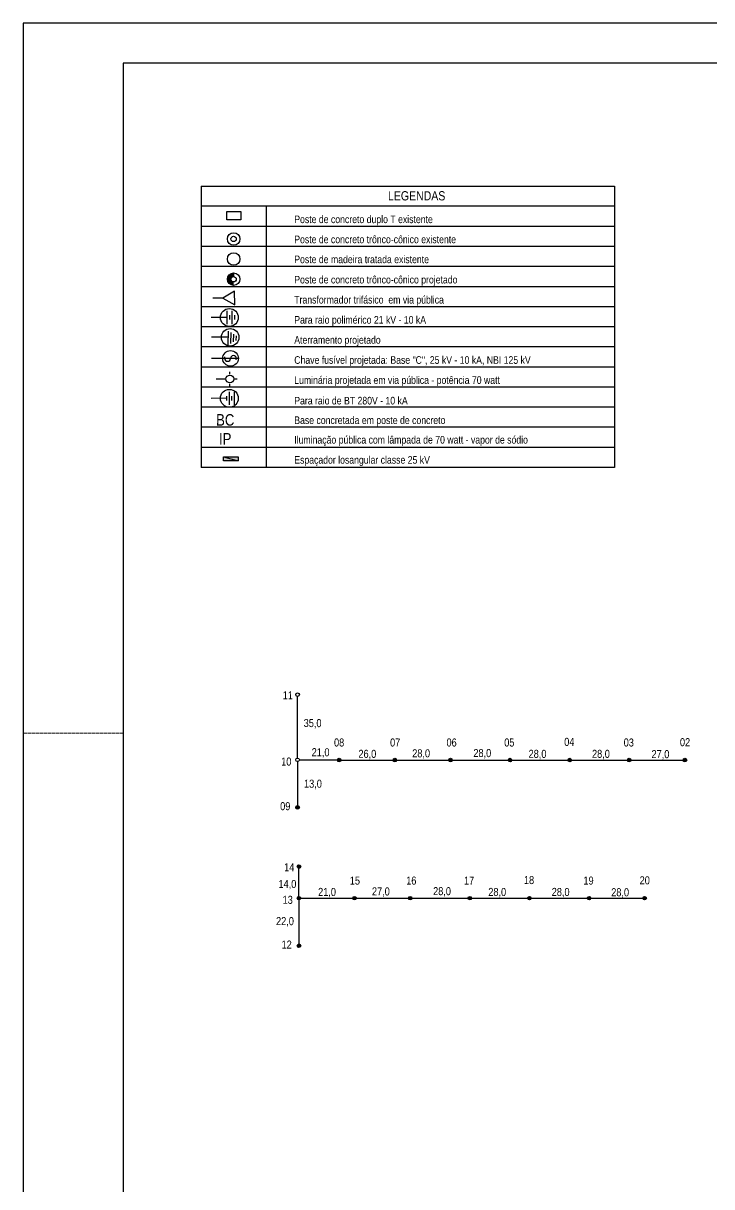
# Model space of a CAD drawing. Header units: millimetres. Extents: x 9 to 4320, y 1 to 920.
# Drawn here: x 3705 to 3877.1, y 628.8 to 919.6 of the extents above; entities that cross this region are included whole.
import ezdxf

# ---------------------------------------------------------------- set-up
doc = ezdxf.new("R2010")
doc.units = ezdxf.units.MM
doc.linetypes.add('HIDDEN', pattern=[9.525, 6.35, -3.175])
for name, color, linetype in [('BT', 2, 'Continuous'), ('COTAS', 37, 'Continuous'), ('dddd', 7, 'Continuous'), ('Equipamento', 3, 'Continuous'), ('Plta Baixa', 8, 'Continuous'), ('Texto', 7, 'Continuous')]:
    doc.layers.add(name, color=color, linetype=linetype)
doc.styles.add('sandra', font='technic_.ttf')
doc.styles.get("Standard").update_dxf_attribs({"font": 'technic_.ttf'})

msp = doc.modelspace()

# ---------------------------------------------------------------- hatches: boundary and pattern name
h = msp.add_hatch(color=1)
h.dxf.hatch_style = 1
h.paths.add_polyline_path([(3758.77, 810.23), (3758.77, 811.25), (3755.09, 811.25), (3755.09, 810.23)])
at = {"layer": 'dddd'}
h = msp.add_hatch(dxfattribs=at)
h.set_pattern_fill('ANGLE', color=1, angle=1.0153)
h.set_pattern_definition([(1.01534, (374.685, -121.825), (-0.123774, 6.983903), [5.08, -1.905]), (91.01534, (374.685, -121.825), (-6.983903, -0.123774), [5.08, -1.905])])
h.paths.add_polyline_path([(3774.04, 751.83, 1), (3773.14, 751.83, 1)])
h = msp.add_hatch(dxfattribs=at)
h.set_pattern_fill('ANGLE', color=1, angle=1.0153)
h.set_pattern_definition([(1.01534, (374.685, -103.636), (-0.123774, 6.983903), [5.08, -1.905]), (91.01534, (374.685, -103.636), (-6.983903, -0.123774), [5.08, -1.905])])
h.paths.add_polyline_path([(3774.04, 735.53, 1), (3773.14, 735.53, 1)])
h = msp.add_hatch(color=1, dxfattribs=at)
h.dxf.hatch_style = 1
h.paths.add_polyline_path([(3784.46, 735.48, 1), (3783.56, 735.48, 1)])
h = msp.add_hatch(color=1, dxfattribs=at)
h.dxf.hatch_style = 1
h.paths.add_polyline_path([(3798.35, 735.48, 1), (3797.46, 735.48, 1)])
h = msp.add_hatch(color=1, dxfattribs=at)
h.dxf.hatch_style = 1
h.paths.add_polyline_path([(3812.25, 735.48, 1), (3811.35, 735.48, 1)])
h = msp.add_hatch(color=1, dxfattribs=at)
h.dxf.hatch_style = 1
h.paths.add_polyline_path([(3827.15, 735.48, 1), (3826.25, 735.48, 1)])
h = msp.add_hatch(color=1, dxfattribs=at)
h.dxf.hatch_style = 1
h.paths.add_polyline_path([(3842.05, 735.48, 1), (3841.15, 735.48, 1)])
h = msp.add_hatch(color=1, dxfattribs=at)
h.dxf.hatch_style = 1
h.paths.add_polyline_path([(3856.94, 735.48, 1), (3856.05, 735.48, 1)])
h = msp.add_hatch(color=1, dxfattribs=at)
h.dxf.hatch_style = 1
h.paths.add_polyline_path([(3870.84, 735.48, 1), (3869.94, 735.48, 1)])
h = msp.add_hatch(color=1, dxfattribs=at)
h.dxf.hatch_style = 1
h.paths.add_polyline_path([(3774.04, 723.64, 1), (3773.14, 723.64, 1)])
h = msp.add_hatch(color=1, dxfattribs=at)
h.dxf.hatch_style = 1
h.paths.add_polyline_path([(3774.39, 708.87, 1), (3773.49, 708.87, 1)])
h = msp.add_hatch(color=1, dxfattribs=at)
h.dxf.hatch_style = 1
h.paths.add_polyline_path([(3774.39, 700.97, 1), (3773.49, 700.97, 1)])
h = msp.add_hatch(color=1, dxfattribs=at)
h.dxf.hatch_style = 1
h.paths.add_polyline_path([(3788.29, 700.97, 1), (3787.39, 700.97, 1)])
h = msp.add_hatch(color=1, dxfattribs=at)
h.dxf.hatch_style = 1
h.paths.add_polyline_path([(3802.18, 700.97, 1), (3801.29, 700.97, 1)])
h = msp.add_hatch(color=1, dxfattribs=at)
h.dxf.hatch_style = 1
h.paths.add_polyline_path([(3817.08, 700.97, 1), (3816.18, 700.97, 1)])
h = msp.add_hatch(color=1, dxfattribs=at)
h.dxf.hatch_style = 1
h.paths.add_polyline_path([(3831.98, 700.97, 1), (3831.08, 700.97, 1)])
h = msp.add_hatch(color=1, dxfattribs=at)
h.dxf.hatch_style = 1
h.paths.add_polyline_path([(3846.88, 700.97, 1), (3845.98, 700.97, 1)])
h = msp.add_hatch(color=1, dxfattribs=at)
h.dxf.hatch_style = 1
h.paths.add_polyline_path([(3860.77, 700.97, 1), (3859.88, 700.97, 1)])
h = msp.add_hatch(color=1, dxfattribs=at)
h.dxf.hatch_style = 1
h.paths.add_polyline_path([(3774.39, 689.07, 1), (3773.49, 689.07, 1)])
at = {"layer": 'Equipamento', "linetype": 'ByBlock'}
msp.add_hatch(color=1, dxfattribs=at).paths.add_polyline_path([(3757.61, 856.31), (3757.61, 857.2, 0.414214), (3756.06, 855.65, 0.414214), (3757.61, 854.09), (3757.61, 854.98, -0.414214), (3756.95, 855.65, -0.414214)])

# ---------------------------------------------------------------- linework, layer by layer
at = {"color": 1}
for p, q in [((3755.96, 870.49), (3755.96, 872.59)), ((3755.96, 872.59), (3759.38, 872.59)), ((3759.38, 872.59), (3759.38, 870.49)), ((3759.38, 870.49), (3755.96, 870.49)), ((3755.09, 811.25), (3758.77, 810.23))]:
    msp.add_line(p, q, dxfattribs=at)
at = {"color": 251, "linetype": 'HIDDEN', "lineweight": 5, "ltscale": 0.01}
msp.add_line((3730.05, 742.23), (3705.05, 742.23), dxfattribs=at)
at = {"color": 1}
msp.add_lwpolyline([(3755.09, 811.25), (3758.77, 811.25), (3758.77, 810.23), (3755.09, 810.23)], close=True, dxfattribs=at)
at = {"layer": 'COTAS', "color": 1}
for p, q in [((3705.05, 919.62), (3705.05, 445.23)), ((4319.62, 919.62), (3705.05, 919.62)), ((3730.05, 909.62), (3730.05, 455.23)), ((4309.62, 909.62), (3730.05, 909.62))]:
    msp.add_line(p, q, dxfattribs=at)
at = {"layer": 'dddd', "color": 1}
for p, q in [((3773.59, 735.98), (3773.59, 751.36)), ((3773.59, 735.08), (3773.59, 724.08)), ((3774.04, 735.53), (3784.04, 735.53)), ((3784.46, 735.48), (3797.46, 735.48)), ((3798.35, 735.48), (3811.35, 735.48)), ((3812.25, 735.48), (3826.25, 735.48)), ((3827.15, 735.48), (3841.15, 735.48)), ((3842.05, 735.48), (3856.05, 735.48)), ((3856.94, 735.48), (3869.94, 735.48)), ((3773.94, 701.42), (3773.94, 708.42)), ((3774.39, 700.97), (3787.39, 700.97)), ((3788.29, 700.97), (3801.29, 700.97)), ((3802.18, 700.97), (3816.18, 700.97)), ((3817.08, 700.97), (3831.08, 700.97)), ((3831.98, 700.97), (3845.98, 700.97)), ((3846.88, 700.97), (3859.88, 700.97)), ((3773.94, 700.52), (3773.94, 689.52))]:
    msp.add_line(p, q, dxfattribs=at)
at = {"layer": 'Equipamento', "color": 1, "linetype": 'ByBlock'}
for p, q in [((3757.61, 857.2), (3757.61, 856.31)), ((3756.68, 831.93), (3756.68, 832.54)), ((3753.29, 830.73), (3755.71, 830.73)), ((3756.68, 828.91), (3756.68, 829.52)), ((3757.88, 830.73), (3758.49, 830.73))]:
    msp.add_line(p, q, dxfattribs=at)
at = {"layer": 'Equipamento', "color": 1}
for p, q in [((3754.9, 850.94), (3752.39, 850.92)), ((3755.92, 847.73), (3755.93, 844.45)), ((3756.56, 846.64), (3756.56, 845.55)), ((3757.18, 847.74), (3757.19, 844.45)), ((3757.82, 846.65), (3757.82, 845.55)), ((3755.92, 846.09), (3751.97, 846.07)), ((3756.23, 841.15), (3752.08, 841.15)), ((3756.27, 842.71), (3756.19, 839.25)), ((3756.93, 842.31), (3756.87, 839.62)), ((3757.58, 841.91), (3757.54, 839.99)), ((3758.24, 841.51), (3758.21, 840.36)), ((3758.81, 835.87), (3752.12, 835.86)), ((3755.39, 835.86), (3755.39, 836.22)), ((3758.28, 835.51), (3758.3, 835.87)), ((3755.92, 825.89), (3751.97, 825.88)), ((3755.93, 825.35), (3755.92, 826.44)), ((3756.56, 824.26), (3756.55, 827.54)), ((3757.19, 825.35), (3757.18, 826.45)), ((3757.83, 824.26), (3757.81, 827.54))]:
    msp.add_line(p, q, dxfattribs=at)
msp.add_lwpolyline([(3754.9, 850.94), (3757.91, 849.25), (3757.87, 852.7)], close=True, dxfattribs=at)
for centre, radius in [((3757.61, 865.71), 1.56), ((3757.61, 865.71), 0.665), ((3757.61, 860.69), 1.56), ((3757.61, 855.65), 1.56), ((3757.61, 855.65), 1.56), ((3757.61, 855.65), 0.665), ((3756.56, 846.09), 2.23), ((3756.76, 841.13), 2.19), ((3756.85, 835.86), 1.96), ((3756.56, 825.9), 2.23), ((3773.59, 751.83), 0.449), ((3773.59, 735.53), 0.449), ((3784.01, 735.48), 0.449), ((3797.9, 735.48), 0.449), ((3811.8, 735.48), 0.449), ((3826.7, 735.48), 0.449), ((3841.6, 735.48), 0.449), ((3856.49, 735.48), 0.449), ((3870.39, 735.48), 0.449), ((3773.59, 723.64), 0.449), ((3773.94, 708.87), 0.449), ((3773.94, 700.97), 0.449), ((3787.84, 700.97), 0.449), ((3801.74, 700.97), 0.449), ((3816.63, 700.97), 0.449), ((3831.53, 700.97), 0.449), ((3846.43, 700.97), 0.449), ((3860.33, 700.97), 0.449), ((3773.94, 689.07), 0.449)]:
    msp.add_circle(centre, radius, dxfattribs=at)
at = {"layer": 'Equipamento', "color": 1, "linetype": 'ByBlock'}
msp.add_circle((3756.68, 830.73), 0.97, dxfattribs=at)
at = {"layer": 'Equipamento', "color": 1}
for centre, start, end in [((3756.12, 835.86), 180.0887, 0.0887), ((3757.57, 835.86), 0.0887, 180.0887)]:
    msp.add_arc(centre, 0.726, start, end, dxfattribs=at)
at = {"layer": 'Plta Baixa', "color": 1, "linetype": 'ByBlock'}
for p, q in [((3749.49, 878.9), (3749.49, 808.61)), ((3749.49, 878.9), (3852.84, 878.9)), ((3852.84, 878.9), (3852.84, 808.61)), ((3852.84, 873.88), (3749.49, 873.88)), ((3765.71, 873.88), (3765.71, 808.61)), ((3852.84, 868.86), (3749.49, 868.86)), ((3852.84, 863.84), (3749.49, 863.84)), ((3852.84, 858.81), (3749.49, 858.81)), ((3852.84, 853.79), (3749.49, 853.79)), ((3852.84, 848.77), (3749.49, 848.77)), ((3852.84, 843.75), (3749.49, 843.75)), ((3852.84, 838.73), (3749.49, 838.73)), ((3852.84, 833.71), (3749.49, 833.71)), ((3852.84, 828.69), (3749.49, 828.69)), ((3852.84, 823.67), (3749.49, 823.67)), ((3852.84, 818.65), (3749.49, 818.65)), ((3852.84, 813.63), (3749.49, 813.63)), ((3852.84, 808.61), (3749.49, 808.61))]:
    msp.add_line(p, q, dxfattribs=at)

# ---------------------------------------------------------------- texts
at = {"layer": 'BT', "color": 1, "char_height": 2, "attachment_point": 5, "rotation": 359.6622}
for s, insert in [('11', (3771.17, 751.67)), ('08', (3783.98, 739.86)), ('07', (3797.99, 739.86)), ('06', (3812.09, 739.86)), ('05', (3826.52, 739.86)), ('04', (3841.51, 740)), ('03', (3856.37, 739.86)), ('02', (3870.43, 739.93)), ('10', (3770.78, 735.1)), ('09', (3770.52, 723.94)), ('14', (3771.52, 708.7)), ('15', (3787.93, 705.35)), ('16', (3802.02, 705.35)), ('17', (3816.46, 705.35)), ('18', (3831.45, 705.48)), ('19', (3846.31, 705.35)), ('20', (3860.36, 705.41)), ('13', (3771.13, 700.54)), ('12', (3770.87, 689.37))]:
    msp.add_mtext(s, dxfattribs=dict(at, insert=insert))
at = {"layer": 'BT', "color": 0, "char_height": 2, "attachment_point": 5, "rotation": 359.6622}
for s, insert in [('35,0', (3777.35, 744.54)), ('21,0', (3779.35, 737.25)), ('26,0', (3791.03, 736.85)), ('28,0', (3804.48, 736.98)), ('28,0', (3833.56, 736.85)), ('28,0', (3849.41, 736.85)), ('27,0', (3864.28, 736.78)), ('13,0', (3777.44, 729.39)), ('14,0', (3771.06, 704.33)), ('27,0', (3794.41, 702.47)), ('21,0', (3780.96, 702.33)), ('28,0', (3823.49, 702.33)), ('28,0', (3839.34, 702.33)), ('28,0', (3854.21, 702.26)), ('22,0', (3770.45, 695.05))]:
    msp.add_mtext(s, dxfattribs=dict(at, insert=insert))
at = {"layer": 'BT', "color": 0, "char_height": 2, "width": 2.7895, "attachment_point": 5, "rotation": 359.6622}
for insert in [(3819.76, 737.05), (3809.7, 702.53)]:
    msp.add_mtext('28,0', dxfattribs=dict(at, insert=insert))
at = {"layer": 'Equipamento', "color": 1, "insert": (3796.19, 877.65), "char_height": 2.298, "width": 146.9539, "attachment_point": 1}
msp.add_mtext('LEGENDAS', dxfattribs=at)
at = {"layer": 'Equipamento', "color": 1, "char_height": 2.872, "width": 183.6924, "attachment_point": 1, "rotation": 359.8421}
for s, insert in [('BC', (3753.24, 821.94)), ('IP', (3753.96, 817.21))]:
    msp.add_mtext(s, dxfattribs=dict(at, insert=insert))
at = {"layer": 'Texto', "color": 1, "char_height": 1.8948, "width": 151.5759, "attachment_point": 1, "style": 'sandra'}
for s, insert in [('{\\fTechnic|b0|i1|c2|p2;\\L\\P}Poste de concreto duplo T existente', (3772.77, 874.73)), ('{\\fTechnic|b0|i1|c2|p2;\\L\\P}Poste de concreto trônco-cônico existente', (3772.77, 869.71)), ('{\\fTechnic|b0|i1|c2|p2;\\L\\P}Poste de madeira tratada existente', (3772.77, 864.72)), ('{\\fTechnic|b0|i1|c2|p2;\\L\\P}Poste de concreto trônco-cônico projetado', (3772.77, 859.65)), ('{\\fTechnic|b0|i1|c2|p2;\\L\\P}Transformador trifásico  em via pública', (3772.77, 854.63)), ('{\\fTechnic|b0|i1|c2|p2;\\L\\P}Para raio polimérico 21 kV - 10 kA', (3772.77, 849.61)), ('{\\fTechnic|b0|i1|c2|p2;\\L\\P}Aterramento projetado', (3772.77, 844.59)), ('{\\fTechnic|b0|i1|c2|p2;\\L\\P}Chave fusível projetada: Base "C", 25 kV - 10 kA, NBI 125 kV', (3772.77, 839.57)), ('{\\fTechnic|b0|i1|c2|p2;\\L\\P}Luminária projetada em via pública - potência 70 watt', (3772.77, 834.55)), ('{\\fTechnic|b0|i1|c2|p2;\\L\\P}Para raio de BT 280V - 10 kA', (3772.77, 829.41)), ('{\\fTechnic|b0|i1|c2|p2;\\L\\P}Base concretada em poste de concreto', (3772.77, 824.52)), ('{\\fTechnic|b0|i1|c2|p2;\\L\\P}Iluminação pública com lâmpada de 70 watt - vapor de sódio', (3772.77, 819.63)), ('{\\fTechnic|b0|i1|c2|p2;\\L\\P}Espaçador losangular classe 25 kV', (3772.77, 814.61))]:
    msp.add_mtext(s, dxfattribs=dict(at, insert=insert))

doc.saveas('drawing.dxf')
